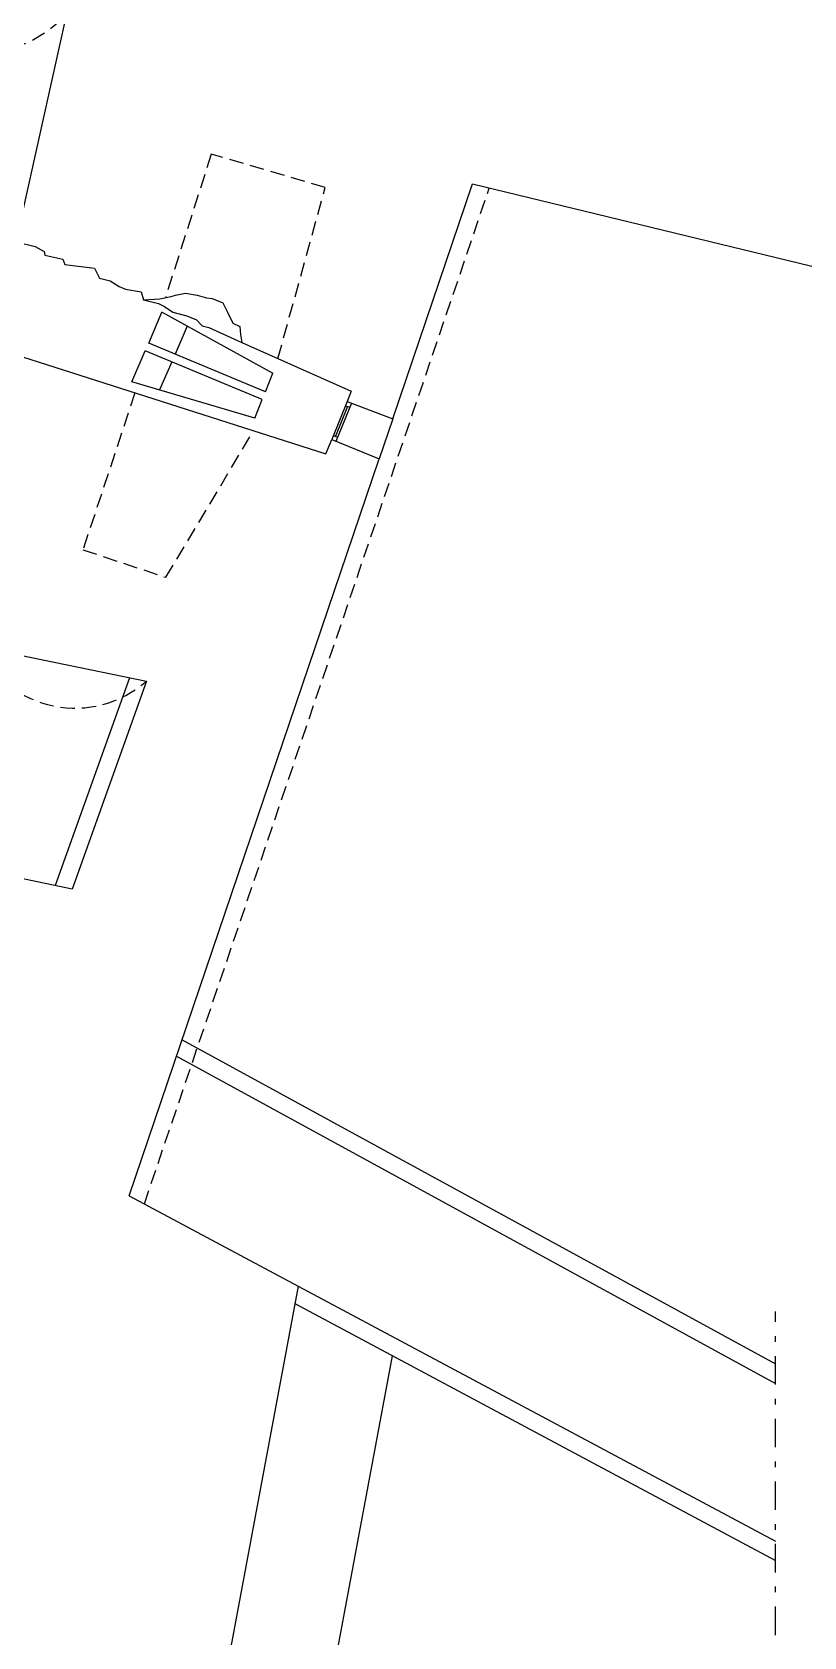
# Model space of a CAD drawing. Extents: x 136.1 to 233.1, y 82.3 to 162.3.
# Drawn here: x 184.92 to 198.48, y 109.04 to 137.24 of the extents above; entities that cross this region are included whole.
import ezdxf

# ---------------------------------------------------------------- set-up
doc = ezdxf.new("R2010")
doc.units = 0
doc.linetypes.add('DASHDOT', pattern=[1, 0.5, -0.25, 0, -0.25])
doc.linetypes.add('HIDDEN', pattern=[0.375, 0.25, -0.125])
for name, color, linetype in [('INFISSI---CAZ', 2, 'CONTINUOUS'), ('MURI------CAJ', 4, 'CONTINUOUS'), ('MURI----IFCAZ', 7, 'CONTINUOUS'), ('PROIEZIONI', 2, 'HIDDEN'), ('SOLAIO', 1, 'CONTINUOUS'), ('VISTE', 2, 'CONTINUOUS'), ('VISTE-----CAF', 2, 'CONTINUOUS')]:
    doc.layers.add(name, color=color, linetype=linetype)

msp = doc.modelspace()

# ---------------------------------------------------------------- linework, layer by layer
at = {"layer": 'INFISSI---CAZ'}
for p, q in [((190.45379, 130.74612), (190.18232, 130.07429)), ((190.46124, 130.6578), (190.24938, 130.13348)), ((190.52797, 130.71615), (190.2565, 130.04432)), ((190.42553, 130.67128), (190.49867, 130.64366)), ((190.21239, 130.14843), (190.28647, 130.1185))]:
    msp.add_line(p, q, dxfattribs=at)
at = {"layer": 'MURI------CAJ'}
for p, q in [((184.63536, 133.55233), (185.52397, 137.55488)), ((191.25783, 130.44251), (192.65853, 134.56681)), ((192.65853, 134.56681), (198.98107, 133.03768)), ((184.63536, 133.55233), (184.97036, 133.4703)), ((184.97036, 133.4703), (185.12682, 133.38272)), ((185.12682, 133.38272), (185.13934, 133.31391)), ((185.13934, 133.31391), (185.45853, 133.24509)), ((185.45853, 133.24509), (185.48982, 133.15126)), ((185.48982, 133.15126), (186.01554, 133.0887)), ((186.01554, 133.0887), (186.10316, 132.91353)), ((186.10316, 132.91353), (186.29092, 132.86349)), ((186.29092, 132.86349), (186.44738, 132.76339)), ((186.44738, 132.76339), (186.56004, 132.7196)), ((186.56004, 132.7196), (186.83541, 132.66956)), ((186.83541, 132.66956), (186.87296, 132.53193)), ((184.22357, 131.69749), (190.08111, 129.82355)), ((188.60436, 131.78309), (190.52656, 130.92625)), ((190.52656, 130.92625), (190.45379, 130.74612)), ((190.45379, 130.74612), (191.25783, 130.44251)), ((190.08111, 129.82355), (190.18242, 130.07426)), ((190.18242, 130.07426), (191.01809, 129.73658)), ((186.62113, 116.78988), (191.01809, 129.73658)), ((183.9656, 126.43708), (186.92619, 125.83155)), ((186.92619, 125.83155), (185.62004, 122.17593)), ((185.62004, 122.17593), (183.13429, 122.70112)), ((186.62113, 116.78988), (189.59157, 115.20288)), ((189.59157, 115.20288), (185.06762, 90.95053))]:
    msp.add_line(p, q, dxfattribs=at)
msp.add_lwpolyline([(186.87296, 132.53193), (187.16228, 132.54789), (187.35945, 132.5897), (187.43712, 132.61359), (187.43712, 132.61359), (187.61039, 132.64942), (187.81951, 132.61359), (187.98082, 132.56581), (188.0824, 132.55386), (188.26761, 132.47622), (188.35126, 132.31496), (188.44686, 132.12384), (188.56635, 132.06412), (188.5783, 131.92078), (188.60436, 131.78309)], dxfattribs=at)
at = {"layer": 'MURI----IFCAZ'}
for p, q in [((186.87296, 132.53193), (187.13582, 132.46937)), ((187.13582, 132.46937), (187.24222, 132.41307)), ((187.24222, 132.41307), (187.39243, 132.31298)), ((187.39243, 132.31298), (187.63651, 132.25042)), ((187.63651, 132.25042), (187.70849, 132.21909)), ((187.70849, 132.21909), (187.80549, 132.1816)), ((187.80549, 132.1816), (187.90563, 132.07525)), ((187.90563, 132.07525), (188.01946, 132.04382)), ((188.01946, 132.04382), (188.60436, 131.78309))]:
    msp.add_line(p, q, dxfattribs=at)
at = {"layer": 'PROIEZIONI'}
for p, q in [((188.064, 135.0904), (187.25831, 132.56825)), ((190.06943, 134.50739), (188.064, 135.0904)), ((189.23629, 131.5014), (190.06943, 134.50739)), ((186.8893, 116.64661), (192.95131, 134.496)), ((186.72456, 130.89738), (185.81027, 128.13875)), ((187.26872, 127.65537), (188.80751, 130.231)), ((185.81027, 128.13875), (187.26872, 127.65537))]:
    msp.add_line(p, q, dxfattribs=at)
at = {"layer": 'PROIEZIONI', "linetype": 'DASHDOT'}
msp.add_line((197.97959, 109.07102), (197.97959, 114.75646), dxfattribs=at)
at = {"layer": 'PROIEZIONI'}
for centre, radius, start, end in [((183.88189, 139.08652), 2.24552, 192.317409, 316.993082), ((185.67357, 127.24749), 1.89048, 205.383693, 311.497886)]:
    msp.add_arc(centre, radius, start, end, dxfattribs=at)
at = {"layer": 'SOLAIO'}
for p, q in [((186.96524, 131.77124), (187.19885, 132.31257)), ((186.67146, 131.09046), (186.9058, 131.63351)), ((189.01714, 130.91716), (189.14823, 131.24169)), ((188.83022, 130.45444), (188.96095, 130.77807))]:
    msp.add_line(p, q, dxfattribs=at)
at = {"layer": 'VISTE', "color": 1}
for p, q in [((189.15286, 131.23914), (187.19885, 132.31257)), ((189.01859, 130.91655), (186.96524, 131.77124)), ((188.96095, 130.77807), (186.9058, 131.63351)), ((188.83022, 130.45444), (186.67146, 131.09046))]:
    msp.add_line(p, q, dxfattribs=at)
at = {"layer": 'VISTE'}
for p, q in [((187.64299, 132.06858), (187.42948, 131.57801)), ((187.36962, 131.44045), (187.15527, 130.94792)), ((191.25783, 130.44251), (191.01809, 129.73658))]:
    msp.add_line(p, q, dxfattribs=at)
at = {"layer": 'VISTE-----CAF'}
for p, q in [((186.62931, 125.89227), (185.32383, 122.23851)), ((187.55226, 119.53156), (197.97959, 113.83452)), ((187.45433, 119.24321), (197.97959, 113.49266)), ((189.59157, 115.20288), (197.97959, 110.72147)), ((189.53387, 114.89358), (197.97959, 110.38134)), ((191.24523, 113.97926), (186.26228, 87.26625))]:
    msp.add_line(p, q, dxfattribs=at)

doc.saveas('drawing.dxf')
